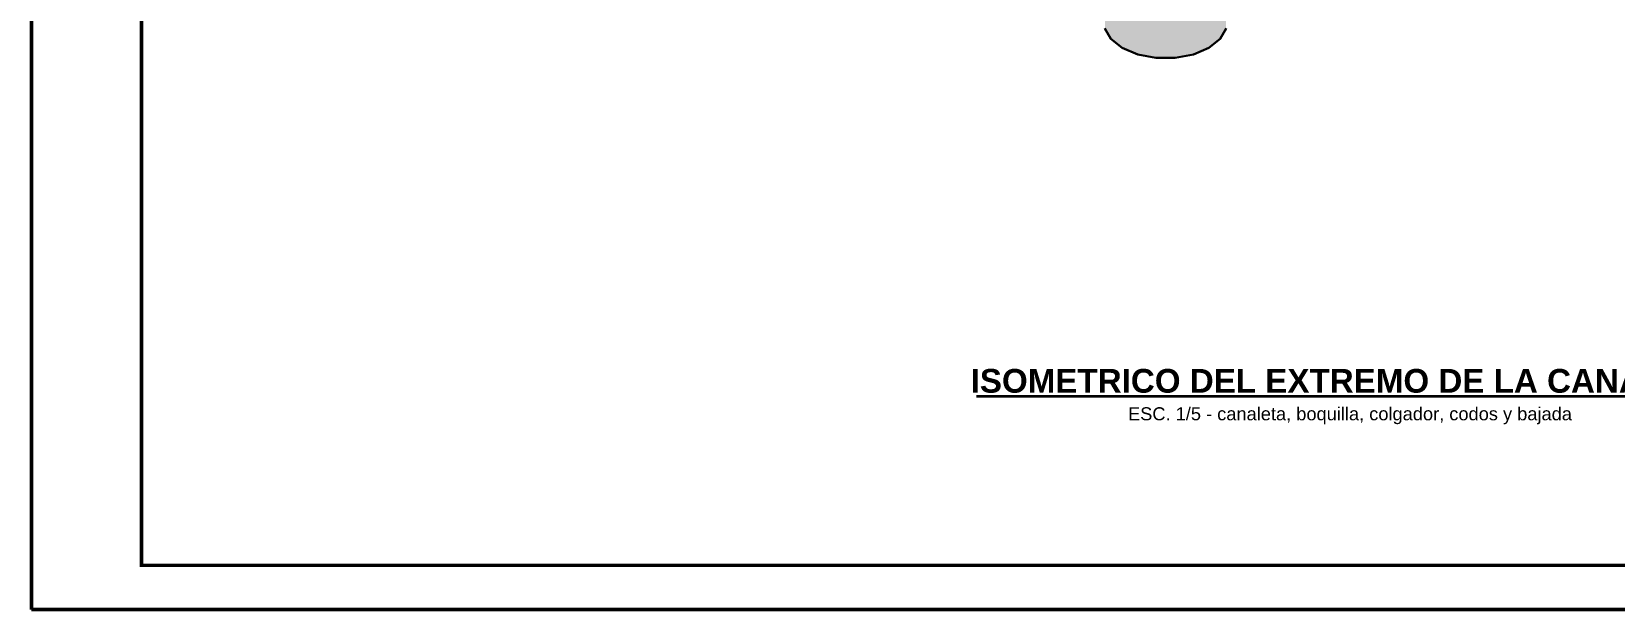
# Model space of a CAD drawing. Header units: metres. Extents: x 0 to 18.2, y -10 to 8.9.
# Drawn here: x 14 to 15.801, y 0 to 0.657 of the extents above; entities that cross this region are included whole.
import ezdxf
from ezdxf.enums import TextEntityAlignment as Align

# ---------------------------------------------------------------- set-up
doc = ezdxf.new("R2010")
doc.units = ezdxf.units.M
doc.header["$LTSCALE"] = 0.25
doc.layers.add('ISO-ARISTAS', color=8, linetype='CONTINUOUS')
doc.layers.add('TEXTOS', color=7, linetype='CONTINUOUS')
doc.layers.add('ISO-CONCRETO-SUP', color=254, linetype='CONTINUOUS', true_color=0xe8e8e8)
doc.layers.add('MARCO', color=7, linetype='CONTINUOUS', lineweight=50)
doc.layers.add('TITULOS', color=160, linetype='CONTINUOUS', lineweight=35)
doc.styles.get("Standard").update_dxf_attribs({"font": 'arial.ttf'})
doc.styles.add('TITULOS', font='arialbd.ttf')

msp = doc.modelspace()

# ---------------------------------------------------------------- linework, layer by layer
at = {"layer": 'ISO-ARISTAS', "color": 250}
for p, q in [((15.2212, 0.6609), (15.228, 0.649)), ((15.228, 0.649), (15.2212, 0.6609)), ((15.228, 0.649), (15.2408, 0.6388)), ((15.2408, 0.6388), (15.228, 0.649)), ((15.3395, 0.6388), (15.3524, 0.649)), ((15.3524, 0.649), (15.3395, 0.6388)), ((15.3524, 0.649), (15.3591, 0.6609)), ((15.3591, 0.6609), (15.3524, 0.649)), ((15.2408, 0.6388), (15.2585, 0.6313)), ((15.2585, 0.6313), (15.2408, 0.6388)), ((15.2585, 0.6313), (15.2792, 0.6274)), ((15.2792, 0.6274), (15.2585, 0.6313)), ((15.3011, 0.6274), (15.3219, 0.6313)), ((15.3219, 0.6313), (15.3011, 0.6274)), ((15.3219, 0.6313), (15.3395, 0.6388)), ((15.3395, 0.6388), (15.3219, 0.6313)), ((15.2792, 0.6274), (15.3011, 0.6274)), ((15.3011, 0.6274), (15.2792, 0.6274))]:
    msp.add_line(p, q, dxfattribs=at)
at = {"layer": 'ISO-CONCRETO-SUP', "true_color": 0x8199b0}
msp.add_solid([(15.2212, 0.7567), (15.228, 0.7448), (15.2212, 0.6609), (15.228, 0.649)], dxfattribs=at)
at = {"layer": 'ISO-CONCRETO-SUP', "true_color": 0x6d8195}
msp.add_solid([(15.3524, 0.7448), (15.3591, 0.7567), (15.3524, 0.649), (15.3591, 0.6609)], dxfattribs=at)
at = {"layer": 'ISO-CONCRETO-SUP', "true_color": 0x8da7c1}
msp.add_solid([(15.228, 0.7448), (15.2408, 0.7346), (15.228, 0.649), (15.2408, 0.6388)], dxfattribs=at)
at = {"layer": 'ISO-CONCRETO-SUP', "true_color": 0x7c93a9}
msp.add_solid([(15.3395, 0.7346), (15.3524, 0.7448), (15.3395, 0.6388), (15.3524, 0.649)], dxfattribs=at)
at = {"layer": 'ISO-CONCRETO-SUP', "true_color": 0x95b1cc}
msp.add_solid([(15.2408, 0.7346), (15.2585, 0.7271), (15.2408, 0.6388), (15.2585, 0.6313)], dxfattribs=at)
at = {"layer": 'ISO-CONCRETO-SUP', "true_color": 0x99b6d1}
msp.add_solid([(15.2585, 0.7271), (15.2792, 0.7232), (15.2585, 0.6313), (15.2792, 0.6274)], dxfattribs=at)
at = {"layer": 'ISO-CONCRETO-SUP', "true_color": 0x98b5d0}
msp.add_solid([(15.2792, 0.7232), (15.3011, 0.7232), (15.2792, 0.6274), (15.3011, 0.6274)], dxfattribs=at)
at = {"layer": 'ISO-CONCRETO-SUP', "true_color": 0x92aec8}
msp.add_solid([(15.3011, 0.7232), (15.3219, 0.7271), (15.3011, 0.6274), (15.3219, 0.6313)], dxfattribs=at)
at = {"layer": 'ISO-CONCRETO-SUP', "true_color": 0x88a2bb}
msp.add_solid([(15.3219, 0.7271), (15.3395, 0.7346), (15.3219, 0.6313), (15.3395, 0.6388)], dxfattribs=at)
at = {"layer": 'ISO-CONCRETO-SUP', "true_color": 0xa1c0dd}
for points in [[(15.2902, 0.6673), (15.2212, 0.6609), (15.228, 0.649)], [(15.2902, 0.6673), (15.228, 0.649), (15.2408, 0.6388)], [(15.2902, 0.6673), (15.2408, 0.6388), (15.2585, 0.6313)], [(15.2902, 0.6673), (15.2585, 0.6313), (15.2792, 0.6274)], [(15.2902, 0.6673), (15.2792, 0.6274), (15.3011, 0.6274)], [(15.2902, 0.6673), (15.3524, 0.649), (15.3591, 0.6609)], [(15.2902, 0.6673), (15.3395, 0.6388), (15.3524, 0.649)], [(15.2902, 0.6673), (15.3219, 0.6313), (15.3395, 0.6388)], [(15.2902, 0.6673), (15.3011, 0.6274), (15.3219, 0.6313)]]:
    msp.add_solid(points, dxfattribs=at)
at = {"layer": 'MARCO'}
msp.add_lwpolyline([(14, 0), (18.205, 0), (18.205, 2.97), (14, 2.97)], close=True, dxfattribs=at)
at = {"layer": 'MARCO', "const_width": 0.004}
msp.add_lwpolyline([(14.125, 0.05), (18.155, 0.05), (18.155, 2.92), (14.125, 2.92)], close=True, dxfattribs=at)
at = {"layer": 'TITULOS'}
msp.add_line((15.075, 0.2425), (15.925, 0.2425), dxfattribs=at)

# ---------------------------------------------------------------- texts
at = {"layer": 'TEXTOS'}
msp.add_text('ESC. 1/5 - canaleta, boquilla, colgador, codos y bajada', height=0.01485, dxfattribs=at).set_placement((15.5, 0.2225), align=Align.MIDDLE_CENTER)
at = {"layer": 'TITULOS', "style": 'TITULOS'}
msp.add_text('ISOMETRICO DEL EXTREMO DE LA CANALETA', height=0.027, dxfattribs=at).set_placement((15.5, 0.26), align=Align.MIDDLE_CENTER)

doc.saveas('drawing.dxf')
